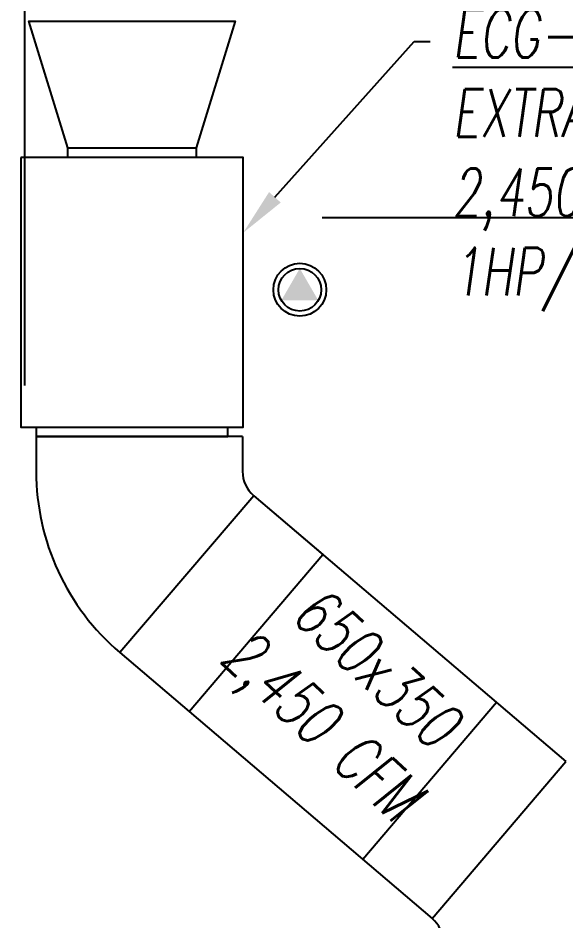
# Model space of a CAD drawing. Extents: x 226317 to 226469, y 8188101 to 8188260.
# Drawn here: x 226392.711 to 226394.436, y 8188239.193 to 8188242.04 of the extents above; entities that cross this region are included whole.
import ezdxf
from ezdxf import colors
from ezdxf.entities.mleader import LeaderData, LeaderLine
from ezdxf.math import Vec2, Vec3

# ---------------------------------------------------------------- set-up
doc = ezdxf.new("R2010")
doc.units = 0
doc.header["$LTSCALE"] = 15
doc.linetypes.add('CENTER', pattern=[2, 1.25, -0.25, 0.25, -0.25])
for name, color, linetype in [('A_50_CortesElev', 250, 'CENTER'), ('L12 Texto', 12, 'Continuous'), ('L3 Equipos y Ductos', 160, 'Continuous'), ('L4 Linea mediana', 191, 'Continuous'), ('L6 Linea fina', 141, 'Continuous')]:
    doc.layers.add(name, color=color, linetype=linetype)
doc.styles.add('JNV ING', font='romans.shx', dxfattribs={"width": 0.7, "oblique": 8, "height": 0.15})

# ---------------------------------------------------------------- blocks, each defined once
blk = doc.blocks.new('Cortes-Elev.')
at = {"layer": 'A_50_CortesElev', "linetype": 'CENTER', "ltscale": 0.5}
for points in [[(29.87, 16.5762), (29.87, 37.2387)], [(103.9309, 28.3545), (-19.0944, 28.3545)]]:
    blk.add_lwpolyline(points, dxfattribs=at)
blk = doc.blocks.new('PTO ELECT')
at = {"layer": 'L4 Linea mediana', "ltscale": 1.5}
blk.add_circle((-0.6859, 0.0891), 0.0833, dxfattribs=at)
at = {"layer": 'L6 Linea fina', "ltscale": 1.5}
blk.add_circle((-0.6859, 0.0891), 0.0671, dxfattribs=at)
blk.add_solid([(-0.6278, 0.0555), (-0.744, 0.0555), (-0.6278, 0.0555), (-0.6859, 0.1562)], dxfattribs=at)

msp = doc.modelspace()

# ---------------------------------------------------------------- linework, layer by layer
at = {"layer": 'L3 Equipos y Ductos', "color": 3}
for p, q in [((226392.7675, 8188240.7202), (226392.7675, 8188240.6098)), ((226393.4526, 8188240.5337), (226394.4361, 8188239.6954)), ((226393.0309, 8188240.0391), (226393.2491, 8188239.8531)), ((226393.2491, 8188239.8531), (226394.0144, 8188239.2007))]:
    msp.add_line(p, q, dxfattribs=at)
for points in [[(226392.8675, 8188241.6302), (226392.7445, 8188242.0302), (226393.3945, 8188242.0302), (226393.2715, 8188241.6302)], [(226392.8675, 8188241.6002), (226392.8675, 8188241.6302), (226393.2715, 8188241.6302), (226393.2715, 8188241.6002)], [(226392.7675, 8188240.7502), (226392.7675, 8188240.7202), (226393.3715, 8188240.7202), (226393.3715, 8188240.7502)], [(226393.4175, 8188240.7202), (226392.7675, 8188240.7202)], [(226393.4526, 8188240.5337), (226393.0309, 8188240.0391)], [(226393.2491, 8188239.8531), (226393.6708, 8188240.3478)], [(226394.2179, 8188239.8813), (226393.7963, 8188239.3867)], [(226394.0144, 8188239.2007), (226394.4361, 8188239.6954)]]:
    msp.add_lwpolyline(points, dxfattribs=at)
msp.add_lwpolyline([(226392.7195, 8188241.6002), (226392.7195, 8188240.7502), (226393.4195, 8188240.7502), (226393.4195, 8188241.6002)], close=True, dxfattribs=at)
msp.add_lwpolyline([(226393.4175, 8188240.7202), (226393.4175, 8188240.6098, 0.219657), (226393.4526, 8188240.5337), (226393.6708, 8188240.3478)], format="xyb", dxfattribs=at)
for centre, radius, start, end in [((226393.5175, 8188240.6098), 0.75, 180, 229.5548), ((226393.9496, 8188239.1246), 0.1, 0, 49.5548)]:
    msp.add_arc(centre, radius, start, end, dxfattribs=at)

# ---------------------------------------------------------------- block references
at = {"layer": 'A_50_CortesElev'}
msp.add_blockref('Cortes-Elev.', (226362.8621, 8188213.0552), dxfattribs=at)
at = {"layer": 'L3 Equipos y Ductos'}
msp.add_blockref('PTO ELECT', (226394.2838, 8188241.094), dxfattribs=at)

# ---------------------------------------------------------------- texts
at = {"layer": 'L12 Texto', "ltscale": 1.5, "insert": (226393.1636, 8188240.7284), "char_height": 0.15, "attachment_point": 1, "rotation": 316.9449, "style": 'JNV ING'}
msp.add_mtext_dynamic_manual_height_columns('\\pxqc;650x350\\P2,450 CFM', width=1.994855, gutter_width=0.75, heights=[0], dxfattribs=at)

# ---------------------------------------------------------------- leaders
at = {"layer": 'L6 Linea fina'}
ml = msp.add_multileader_mtext('Standard', dxfattribs=at)
ml.set_content('TABLERO DE\\PCUARTO DE BOMBAS', color=12, style='JNV ING')
ml.set_leader_properties(color=256, linetype='ByLayer', lineweight=-1)
ml.build(insert=Vec2(0, 0))
ml.multileader.update_dxf_attribs({"dogleg_length": 0.05, "arrow_head_size": 0.15})
ctx = ml.context
ctx.base_point, ctx.char_height, ctx.arrow_head_size, ctx.landing_gap_size, ctx.plane_origin = Vec3(226394.0644, 8188242.5557), 0.15, 0.15, 0.07, Vec3(226393.7562, 8188242.6137)
notes = []
notes.append((ctx, [(0, (1, 1, 0), (226394.0144, 8188242.5557), (1, 0), 0.05, [(0, [(226393.7527, 8188242.7165)], 0, [])])]))
ctx.mtext.insert, ctx.mtext.flow_direction = Vec3(226394.1344, 8188242.6307), 5
ml = msp.add_multileader_mtext('Standard', dxfattribs=at)
ml.set_content('{\\LECG-03\\P}EXTRACTOR CENTRÍFUGO\\P2,450 CFM Y 1" C.A.\\P1HP/220V/3F/60Hz', color=12, style='JNV ING')
ml.set_leader_properties(color=256, linetype='ByLayer', lineweight=-1)
ml.build(insert=Vec2(0, 0))
ml.multileader.update_dxf_attribs({"dogleg_length": 0.05, "arrow_head_size": 0.15})
ctx = ml.context
ctx.base_point, ctx.char_height, ctx.arrow_head_size, ctx.landing_gap_size, ctx.plane_origin = Vec3(226394.0084, 8188241.9654), 0.15, 0.15, 0.07, Vec3(226393.4195, 8188241.3627)
notes.append((ctx, [(0, (1, 1, 0), (226393.9584, 8188241.9654), (1, 0), 0.05, [(0, [(226393.4195, 8188241.3627)], 0, [])])]))
ctx.mtext.insert, ctx.mtext.flow_direction = Vec3(226394.0784, 8188242.0654), 5
for ctx, leaders in notes:
    for number, flags, end, landing, length, lines in leaders:
        leader = LeaderData()
        leader.index, (leader.has_last_leader_line, leader.has_dogleg_vector, leader.attachment_direction) = number, flags
        leader.last_leader_point, leader.dogleg_vector, leader.dogleg_length = Vec3(end), Vec3(landing), length
        for number, points, colour, breaks in lines:
            line = LeaderLine()
            line.index, line.vertices, line.color, line.breaks = number, Vec3.list(points), colors.encode_raw_color(colour), breaks
            leader.lines.append(line)
        ctx.leaders.append(leader)

doc.saveas('drawing.dxf')
